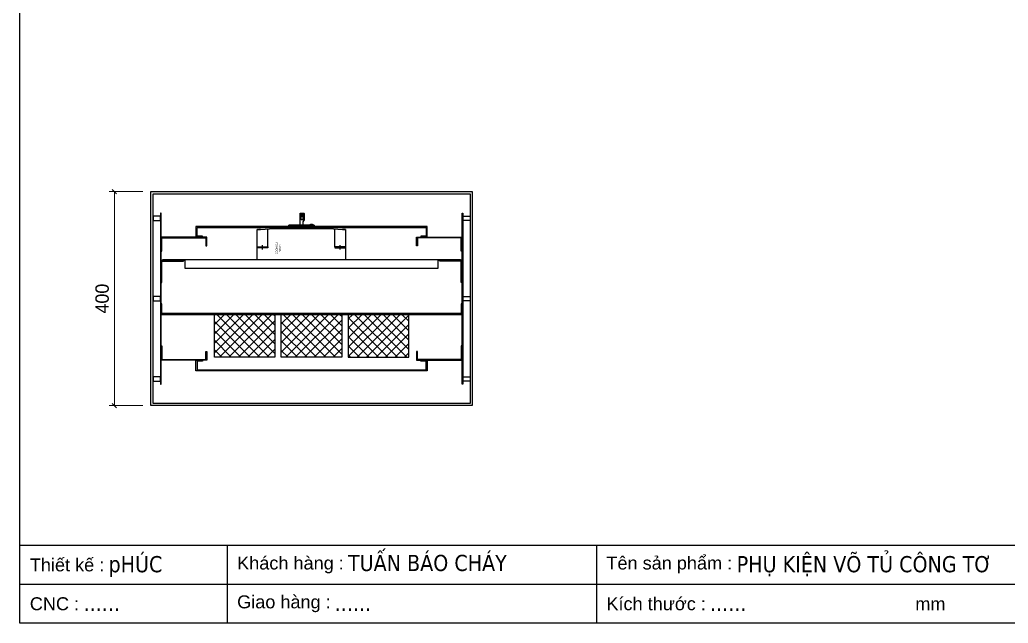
# Model space of a CAD drawing. Header units: millimetres. Extents: x 0 to 3594, y 0 to 2541.
# Drawn here: x 0 to 1846, y 0 to 1128 of the extents above; entities that cross this region are included whole.
import ezdxf
from ezdxf.enums import TextEntityAlignment as Align

# ---------------------------------------------------------------- set-up
doc = ezdxf.new("R2010")
doc.units = ezdxf.units.MM
doc.layers.add('DIM', color=253, linetype='Continuous')
doc.styles.add('Arial', font='arial.ttf')
doc.styles.add('Tahoma (Input Text)', font='tahoma.ttf')
doc.dimstyles.new('Dim-25', dxfattribs={"dimtxt": 25, "dimasz": 8, "dimexe": 10, "dimexo": 15, "dimgap": 10, "dimtad": 1, "dimdec": 0, "dimtxsty": 'Standard', "dimblk": 'OBLIQUE', "dimcen": 10, "dimclrd": 5, "dimclre": 5, "dimclrt": 3, "dimazin": 3, "dimtfac": 1, "dimtdec": 0, "dimtmove": 0, "dimatfit": 3, "dimldrblk": 'OBLIQUE', "dimlwd": 9, "dimlwe": 9})

# ---------------------------------------------------------------- blocks, each defined once
blk = doc.blocks.new('khungtenAsean2')
at = {"color": 7}
for p, q in [((2970, -1980), (0, -1980)), ((320, -1980), (320, -2100)), ((890, -1980), (890, -2100)), ((2020, -2040), (0, -2040))]:
    blk.add_line(p, q, dxfattribs=at)
blk.add_lwpolyline([(0, 0), (2970, 0), (2970, -2100), (0, -2100)], close=True, dxfattribs=at)
at = {"color": 2, "char_height": 20, "width": 917.634, "attachment_point": 4, "style": 'Arial'}
for s, insert in [('  Thiết kế :', (0, -2010)), ('  Khách hàng :', (320, -2010)), ('  Tên sản phẩm :', (890, -2010)), ('  CNC :', (0, -2070)), ('  Giao hàng :', (320, -2070)), ('  Kích thước :', (890, -2070)), ('mm', (1382.3, -2070))]:
    blk.add_mtext(s, dxfattribs=dict(at, insert=insert))
at = {"color": 1, "style": 'Tahoma (Input Text)', "flags": 8}
for tag, p in [('#01', (137.1, -2021.3)), ('#03', (506.6, -2019.3)), ('#05', (1106.6, -2021.3)), ('#07', (1834.7, -2021.3)), ('#09', (2146.7, -2021.3)), ('#02', (98.5, -2081.3)), ('#04', (486.1, -2081.3)), ('#06', (1065.3, -2081.3)), ('#08', (1817.4, -2081.3)), ('#10', (2146.7, -2081.3))]:
    blk.add_attdef(tag, p, '', height=25, dxfattribs=at)
blk.add_attdef('#11', text='', height=25, dxfattribs=at).set_placement((2915, -2067.3), align=Align.CENTER)
blk = doc.blocks.new('HCC1 LS 250AF')
at = {"color": 7}
for p, q in [((-56, -0.5), (-56, 0)), ((0, 0), (-56, 0)), ((-56, -0.5), (-56, 0)), ((0, 0), (-56, 0)), ((0, 0), (0, -165)), ((-56.4, -6), (-58, -31.5)), ((-56.4, -6), (-58, -31.5)), ((-56.2, -2.4), (-56.4, -6)), ((-56.4, -6), (-56.2, -2.4)), ((-56, -0.5), (-56.2, -2.4)), ((-56, -0.5), (-56.2, -2.4)), ((-19, -10), (-27, -10)), ((-22, -6), (-24, -6)), ((-22, -14), (-24, -14)), ((-60, -31.5), (-60, -57.5)), ((-58, -31.5), (-60, -31.5)), ((-60, -57.5), (-60, -31.5)), ((-60, -31.5), (-58, -31.5)), ((-58, -31.5), (-58, -57.5)), ((-58, -31.5), (-58, -57.5)), ((-24, -20), (-57.3, -20)), ((-64, -59.5), (-62, -57.5)), ((-62, -57.5), (-64, -59.5)), ((-64, -105.5), (-64, -59.5)), ((-64, -59.5), (-64, -105.5)), ((-61.1, -75), (-64, -73.5)), ((-62, -74.6), (-64, -73.5)), ((-58, -57.5), (-62, -57.5)), ((-58, -57.5), (-62, -57.5)), ((-58, -69), (-58, -57.5)), ((-58, -57.5), (-58, -69)), ((-58, -69), (-58, -86)), ((-58, -86), (-58, -69)), ((-86.8, -80.6), (-86.8, -86.8)), ((-86.8, -80.6), (-86.8, -86.8)), ((-68.5, -80.1), (-86.3, -80.1)), ((-68.5, -80.1), (-86.3, -80.1)), ((-86.3, -87.3), (-74, -87.3)), ((-86.3, -87.3), (-74, -87.3)), ((-84.8, -85.4), (-84.8, -81.9)), ((-84.8, -85.4), (-84.8, -81.9)), ((-84.3, -81.4), (-75.3, -81.4)), ((-84.3, -81.4), (-75.3, -81.4)), ((-75.3, -85.9), (-84.3, -85.9)), ((-75.3, -85.9), (-84.3, -85.9)), ((-82.8, -81.9), (-82.8, -85.4)), ((-80.8, -81.9), (-82.8, -81.9)), ((-82.8, -81.9), (-82.8, -85.4)), ((-80.8, -81.9), (-82.8, -81.9)), ((-82.8, -85.4), (-80.8, -85.4)), ((-82.8, -85.4), (-80.8, -85.4)), ((-80.8, -85.4), (-80.8, -81.9)), ((-80.8, -85.4), (-80.8, -81.9)), ((-74.8, -81.9), (-74.8, -85.4)), ((-74.8, -81.9), (-74.8, -85.4)), ((-74, -87.3), (-70.6, -84.9)), ((-74, -87.3), (-70.6, -84.9)), ((-70.6, -84.9), (-68.5, -84.9)), ((-70.6, -84.9), (-68.5, -84.9)), ((-62.9, -80.1), (-68.5, -80.1)), ((-62.9, -80.1), (-68.5, -80.1)), ((-68.5, -84.9), (-63.3, -84.9)), ((-68.5, -84.9), (-63.3, -84.9)), ((-61.1, -75), (-62, -74.6)), ((-58, -107.5), (-58, -86)), ((-58, -86), (-58, -107.5)), ((-64, -99.6), (-65.5, -99.6)), ((-65.5, -100.6), (-65.5, -99.6)), ((-64, -99.6), (-65.5, -99.6)), ((-65.5, -100.6), (-65.5, -99.6)), ((-65.5, -100.6), (-64, -100.6)), ((-65.5, -102.5), (-65.5, -100.6)), ((-65.5, -100.6), (-64, -100.6)), ((-65.5, -100.6), (-65.5, -102.5)), ((-64, -102.5), (-65.5, -102.5)), ((-65.5, -103.4), (-65.5, -102.5)), ((-64, -102.5), (-65.5, -102.5)), ((-65.5, -103.4), (-65.5, -102.5)), ((-65.5, -103.4), (-64, -103.4)), ((-65.5, -103.4), (-64, -103.4)), ((-64, -98.4), (-65, -98.4)), ((-65, -100.4), (-65, -98.4)), ((-64, -98.4), (-65, -98.4)), ((-65, -100.4), (-65, -98.4)), ((-65, -99.4), (-64, -99.4)), ((-64, -99.4), (-65, -99.4)), ((-65, -100.4), (-64, -100.4)), ((-65, -102.6), (-65, -100.4)), ((-65, -100.4), (-64, -100.4)), ((-65, -100.4), (-65, -102.6)), ((-64, -102.6), (-65, -102.6)), ((-65, -104.6), (-65, -102.6)), ((-64, -102.6), (-65, -102.6)), ((-65, -104.6), (-65, -102.6)), ((-65, -103.6), (-64, -103.6)), ((-64, -103.6), (-65, -103.6)), ((-65, -104.6), (-64, -104.6)), ((-65, -104.6), (-64, -104.6)), ((-64, -94.9), (-61.1, -93.4)), ((-64, -94.9), (-62, -93.8)), ((-64, -105.5), (-62, -107.5)), ((-62, -107.5), (-64, -105.5)), ((-62, -93.8), (-61.1, -93.4)), ((-62, -107.5), (-58, -107.5)), ((-62, -107.5), (-58, -107.5)), ((-60, -133.5), (-60, -107.5)), ((-60, -107.5), (-60, -133.5)), ((-58, -107.5), (-58, -133.5)), ((-58, -107.5), (-58, -133.5)), ((-58, -133.5), (-60, -133.5)), ((-60, -133.5), (-58, -133.5)), ((-58, -133.5), (-56.4, -159)), ((-58, -133.5), (-56.4, -159)), ((-24, -145), (-57.3, -145)), ((-56.4, -159), (-56.2, -162.6)), ((-56.2, -162.6), (-56.4, -159)), ((-56.2, -162.6), (-56, -164.5)), ((-56, -164.5), (-56.2, -162.6)), ((-56, -165), (-56, -164.5)), ((-56, -165), (-56, -164.5)), ((-56, -165), (0, -165)), ((-56, -165), (0, -165)), ((-19, -155), (-27, -155)), ((-22, -151), (-24, -151)), ((-22, -159), (-24, -159))]:
    blk.add_line(p, q, dxfattribs=at)
for points in [[(-22, 0), (-24, 0), (-24, -20), (-22, -20)], [(-22, -165), (-24, -165), (-24, -145), (-22, -145)]]:
    blk.add_lwpolyline(points, close=True, dxfattribs=at)
for centre, radius, start, end in [((-86.3, -80.6), 0.5, 90, 180), ((-86.3, -80.6), 0.5, 90, 180), ((-86.3, -86.8), 0.5, 180, 270), ((-86.3, -86.8), 0.5, 180, 270), ((-84.3, -81.9), 0.5, 90, 180), ((-84.3, -81.9), 0.5, 90, 180), ((-84.3, -85.4), 0.5, 180, 270), ((-84.3, -85.4), 0.5, 180, 270), ((-75.3, -81.9), 0.5, 0, 90), ((-75.3, -81.9), 0.5, 0, 90), ((-75.3, -85.4), 0.5, 270, 0), ((-75.3, -85.4), 0.5, 270, 0), ((-43.3, -84.2), 20, 152.7108, 207.2892), ((-43.3, -84.2), 20, 159.2175, 200.7825), ((-43.3, -84.2), 20, 152.7108, 159.2175), ((-43.3, -84.2), 20, 200.7825, 207.2892)]:
    blk.add_arc(centre, radius, start, end, dxfattribs=at)
for points, knots in [([(-83.3, -81.4), (-83.3, -81.4), (-83.2, -81.5), (-83.2, -81.5), (-83.1, -81.5), (-83.1, -81.5), (-83.1, -81.5), (-83, -81.6), (-83, -81.6), (-82.9, -81.7), (-82.9, -81.7), (-82.8, -81.8), (-82.8, -81.9)], [0, 0, 0, 0, 0.232186, 0.232186, 0.232186, 0.45252, 0.45252, 0.45252, 0.649049, 0.649049, 0.649049, 1, 1, 1, 1]), ([(-82.8, -81.9), (-82.8, -81.9), (-82.9, -81.8), (-82.9, -81.8), (-82.9, -81.7), (-82.9, -81.7), (-82.9, -81.7), (-83, -81.6), (-83, -81.6), (-83.1, -81.5), (-83.1, -81.5), (-83.2, -81.4), (-83.3, -81.4)], [0, 0, 0, 0, 0.171203, 0.171203, 0.171203, 0.350951, 0.350951, 0.350951, 0.54748, 0.54748, 0.54748, 1, 1, 1, 1]), ([(-82.8, -85.4), (-82.8, -85.5), (-82.9, -85.6), (-82.9, -85.6), (-82.9, -85.7), (-82.9, -85.7), (-82.9, -85.7), (-83, -85.8), (-83, -85.8), (-83.1, -85.9), (-83.1, -85.9), (-83.2, -85.9), (-83.3, -85.9)], [0, 0, 0, 0, 0.1713963, 0.1713963, 0.1713963, 0.3517191, 0.3517191, 0.3517191, 0.5484632, 0.5484632, 0.5484632, 1, 1, 1, 1]), ([(-83.3, -85.9), (-83.3, -85.9), (-83.2, -85.9), (-83.2, -85.9), (-83.1, -85.9), (-83.1, -85.9), (-83.1, -85.9), (-83, -85.8), (-83, -85.8), (-82.9, -85.7), (-82.9, -85.7), (-82.8, -85.6), (-82.8, -85.4)], [0, 0, 0, 0, 0.2320312, 0.2320312, 0.2320312, 0.4515368, 0.4515368, 0.4515368, 0.6482809, 0.6482809, 0.6482809, 1, 1, 1, 1]), ([(-80.3, -81.4), (-80.4, -81.4), (-80.5, -81.5), (-80.5, -81.5), (-80.6, -81.5), (-80.6, -81.5), (-80.6, -81.5), (-80.7, -81.6), (-80.7, -81.6), (-80.7, -81.7), (-80.8, -81.7), (-80.8, -81.8), (-80.8, -81.9)], [0, 0, 0, 0, 0.2320312, 0.2320312, 0.2320312, 0.4515368, 0.4515368, 0.4515368, 0.6482809, 0.6482809, 0.6482809, 1, 1, 1, 1]), ([(-80.8, -81.9), (-80.8, -81.9), (-80.8, -81.8), (-80.8, -81.8), (-80.8, -81.7), (-80.8, -81.7), (-80.7, -81.7), (-80.7, -81.6), (-80.7, -81.6), (-80.6, -81.5), (-80.6, -81.5), (-80.4, -81.4), (-80.3, -81.4)], [0, 0, 0, 0, 0.1713963, 0.1713963, 0.1713963, 0.3517191, 0.3517191, 0.3517191, 0.5484632, 0.5484632, 0.5484632, 1, 1, 1, 1]), ([(-80.8, -85.4), (-80.8, -85.5), (-80.8, -85.6), (-80.8, -85.6), (-80.8, -85.7), (-80.8, -85.7), (-80.7, -85.7), (-80.7, -85.8), (-80.7, -85.8), (-80.6, -85.9), (-80.6, -85.9), (-80.4, -85.9), (-80.3, -85.9)], [0, 0, 0, 0, 0.171203, 0.171203, 0.171203, 0.350951, 0.350951, 0.350951, 0.54748, 0.54748, 0.54748, 1, 1, 1, 1]), ([(-80.3, -85.9), (-80.4, -85.9), (-80.6, -85.9), (-80.6, -85.9), (-80.7, -85.8), (-80.7, -85.8), (-80.7, -85.7), (-80.8, -85.7), (-80.8, -85.6), (-80.8, -85.4)], [0, 0, 0, 0, 0.4525204, 0.4525204, 0.4525204, 0.649049, 0.649049, 0.649049, 1, 1, 1, 1])]:
    blk.add_open_spline(points, degree=3, knots=knots, dxfattribs=at)
at = {"color": 7, "insert": (-40.1, -34.5), "char_height": 3.5, "attachment_point": 1}
blk.add_mtext_dynamic_manual_height_columns('\\pi8.28487;{\\C1;LS MCCB\\P\\pi11.82426;250AF}', width=37.687, gutter_width=1, heights=[0], dxfattribs=at)
blk = doc.blocks.new('vvv')
at = {"ltscale": 3}
h = blk.add_hatch(dxfattribs=at)
h.set_pattern_fill('ANSI37', scale=100, angle=-90, style=0)
h.set_pattern_definition([(315, (106087.637, -100475.316), (8.8388348, 8.8388348), []), (45, (106087.637, -100475.316), (-8.8388348, 8.8388348), [])])
h.paths.add_polyline_path([(2459.1, -103977.4), (2459.1, -104057.4), (2346.1, -104057.4), (2346.1, -103977.4)])
at = {"color": 7}
blk.add_lwpolyline([(2459.1, -103977.4), (2459.1, -104057.4), (2346.1, -104057.4), (2346.1, -103977.4)], close=True, dxfattribs=at)
blk = doc.blocks.new('*D6')
at = {"color": 0, "linetype": 'ByBlock', "lineweight": -2}
for p, q in [((180.7, 802.7), (172.7, 810.7)), ((172.7, 410.7), (180.7, 402.7))]:
    blk.add_line(p, q, dxfattribs=at)
at = {"layer": 'Defpoints', "color": 0, "ltscale": 3, "transparency": 16777216}
for p in [(245.1, 806.7), (176.7, 406.7), (245.1, 406.7)]:
    blk.add_point(p, dxfattribs=at)
at = {"layer": 'DIM', "color": 5, "lineweight": 9, "ltscale": 3, "transparency": 16777216}
for p, q in [((230.1, 806.7), (166.7, 806.7)), ((176.7, 806.7), (176.7, 406.7)), ((230.1, 406.7), (166.7, 406.7))]:
    blk.add_line(p, q, dxfattribs=at)
at = {"layer": 'DIM', "color": 3, "ltscale": 3, "transparency": 16777216, "insert": (153.9, 606.7), "char_height": 25, "attachment_point": 5, "rotation": 90}
blk.add_mtext('400', dxfattribs=at)
blk = doc.blocks.new('_Oblique')
at = {"color": 0, "linetype": 'ByBlock', "lineweight": -2}
blk.add_line((-0.5, -0.5), (0.5, 0.5), dxfattribs=at)

msp = doc.modelspace()

# ---------------------------------------------------------------- linework, layer by layer
at = {"color": 7, "ltscale": 3}
for points in [[(845.1, 406.7), (245.1, 406.7), (245.1, 806.7), (845.1, 806.7)], [(841.1, 410.7), (249.1, 410.7), (249.1, 802.7), (841.1, 802.7)], [(249.1, 760.7), (249.1, 752.7), (262.6, 752.7), (262.6, 760.7)], [(841.1, 760.7), (841.1, 752.7), (827.6, 752.7), (827.6, 760.7)], [(249.1, 610.7), (249.1, 602.7), (262.6, 602.7), (262.6, 610.7)], [(841.1, 610.7), (841.1, 602.7), (827.6, 602.7), (827.6, 610.7)], [(249.1, 460.7), (249.1, 452.7), (262.6, 452.7), (262.6, 460.7)], [(841.1, 460.7), (841.1, 452.7), (827.6, 452.7), (827.6, 460.7)]]:
    msp.add_lwpolyline(points, close=True, dxfattribs=at)
at = {"color": 4, "ltscale": 3}
for points in [[(262.6, 766.7), (262.6, 446.7), (264.1, 446.7), (264.1, 766.7)], [(827.6, 766.7), (827.6, 446.7), (826.1, 446.7), (826.1, 766.7)]]:
    msp.add_lwpolyline(points, close=True, dxfattribs=at)
at = {"color": 6}
for points in [[(749.1, 721.7), (761.1, 721.7), (761.1, 741.7), (329.1, 741.7), (329.1, 721.7), (341.1, 721.7), (341.1, 723.7), (331.1, 723.7), (331.1, 739.7), (759.1, 739.7), (759.1, 723.7), (749.1, 723.7)], [(749.1, 491.7), (761.1, 491.7), (761.1, 471.7), (329.1, 471.7), (329.1, 491.7), (341.1, 491.7), (341.1, 489.7), (331.1, 489.7), (331.1, 473.7), (759.1, 473.7), (759.1, 489.7), (749.1, 489.7)]]:
    msp.add_lwpolyline(points, close=True, dxfattribs=at)
at = {"color": 3, "ltscale": 3}
for points in [[(265.6, 695.2), (265.6, 720.2), (347.6, 720.2), (347.6, 705.2), (349.1, 705.2), (349.1, 721.7), (264.1, 721.7), (264.1, 695.2)], [(824.6, 695.2), (824.6, 720.2), (742.6, 720.2), (742.6, 705.2), (741.1, 705.2), (741.1, 721.7), (826.1, 721.7), (826.1, 695.2)], [(265.6, 518.2), (265.6, 493.2), (347.6, 493.2), (347.6, 508.2), (349.1, 508.2), (349.1, 491.7), (264.1, 491.7), (264.1, 518.2)], [(824.6, 518.2), (824.6, 493.2), (742.6, 493.2), (742.6, 508.2), (741.1, 508.2), (741.1, 491.7), (826.1, 491.7), (826.1, 518.2)]]:
    msp.add_lwpolyline(points, close=True, dxfattribs=at)
at = {"color": 252, "ltscale": 0.5}
for points in [[(265.6, 636.7), (265.6, 676.7), (305.6, 676.7), (305.6, 678.2), (264.1, 678.2), (264.1, 636.7)], [(824.6, 636.7), (824.6, 676.7), (784.6, 676.7), (784.6, 678.2), (826.1, 678.2), (826.1, 636.7)]]:
    msp.add_lwpolyline(points, close=True, dxfattribs=at)
at = {"color": 8}
msp.add_lwpolyline([(309.1, 678.2), (267.1, 678.2), (267.1, 679.7), (823.1, 679.7), (823.1, 678.2), (781.1, 678.2), (781.1, 663.2), (309.1, 663.2), (309.1, 678.2)], dxfattribs=at)
at = {"color": 1}
msp.add_lwpolyline([(265.6, 597.2), (264.1, 597.2), (264.1, 577.2), (826.1, 577.2), (826.1, 597.2), (824.6, 597.2), (824.6, 597.2), (824.6, 597.2), (824.6, 578.7), (265.6, 578.7), (265.6, 597.2), (265.6, 597.2)], close=True, dxfattribs=at)

# ---------------------------------------------------------------- block references
at = {"color": 7}
ref = msp.add_blockref('khungtenAsean2', (0, 2541), dxfattribs=dict(at, xscale=1.210000000006402, yscale=1.210000000006402, zscale=1.210000000006402))
ref.add_attrib('#06', '......', (1289.1, 22.7), dxfattribs={"color": 1, "height": 30.25, "style": 'Tahoma (Input Text)'})
ref.add_attrib('#05', 'PHỤ KIỆN VÕ TỦ CÔNG TƠ', (1339, 95.3), dxfattribs={"color": 1, "height": 30.25, "style": 'Tahoma (Input Text)'})
ref.add_attrib('#04', '......', (588.2, 22.7), dxfattribs={"color": 1, "height": 30.25, "style": 'Tahoma (Input Text)'})
ref.add_attrib('#03', 'TUẤN BÁO CHÁY', (613, 97.6), dxfattribs={"color": 1, "height": 30.25, "style": 'Tahoma (Input Text)'})
ref.add_attrib('#02', '......', (119.1, 22.7), dxfattribs={"color": 1, "height": 30.25, "style": 'Tahoma (Input Text)'})
ref.add_attrib('#01', 'pHÚC', (165.8, 95.3), dxfattribs={"color": 1, "height": 30.25, "style": 'Tahoma (Input Text)'})
at = {"color": 7, "xscale": -1, "rotation": 90}
msp.add_blockref('HCC1 LS 250AF', (443.6, 679.7), dxfattribs=at)
at = {"color": 7}
for p in [(-1982.6, 104554.7), (-1857.6, 104554.7)]:
    msp.add_blockref('vvv', p, dxfattribs=at)
at = {"color": 7, "xscale": -1}
msp.add_blockref('vvv', (3072.7, 104554.7), dxfattribs=at)

# ---------------------------------------------------------------- dimensions: what is measured, and where the dimension line sits
at = {"layer": 'DIM', "color": 7, "ltscale": 3}
dim = msp.add_linear_dim(base=(176.7, 406.7), p1=(245.1, 806.7), p2=(245.1, 406.7), angle=90, dimstyle='Dim-25', dxfattribs=at)
dim.commit()
dim.dimension.update_dxf_attribs({"geometry": '*D6', "text_midpoint": (153.9, 606.7)})

doc.saveas('drawing.dxf')
